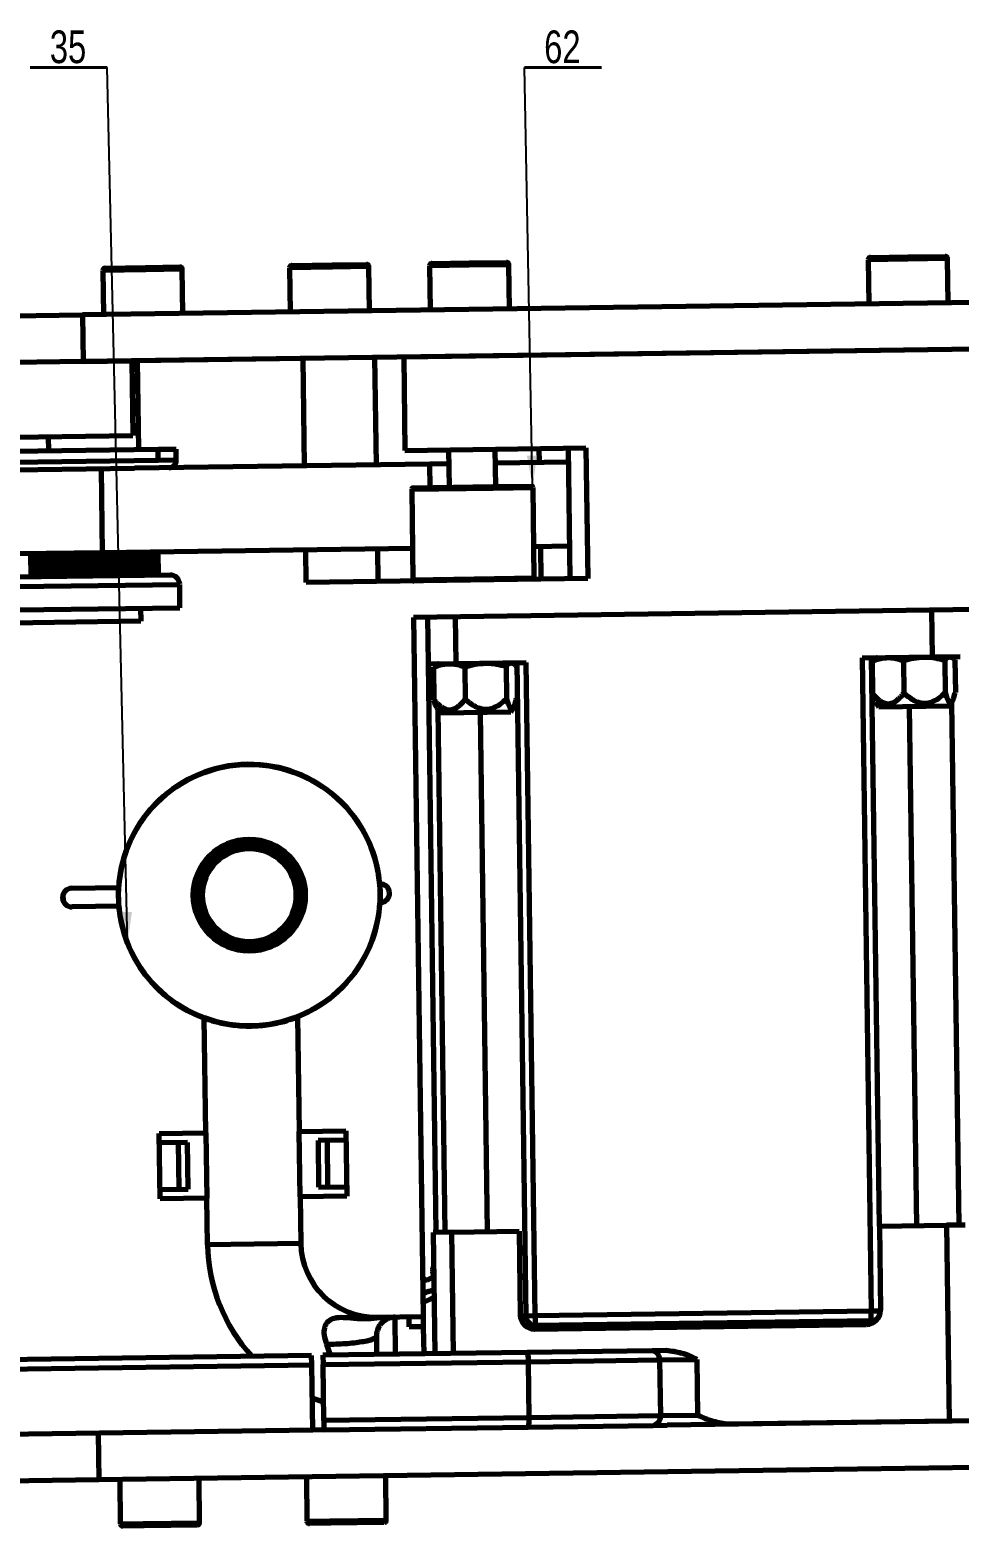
# Model space of a CAD drawing. Header units: millimetres. Extents: x -419 to 9215, y 1224 to 3301.
# Drawn here: x -63.8 to 35.7, y 2609.2 to 2769.5 of the extents above; entities that cross this region are included whole.
import ezdxf

# ---------------------------------------------------------------- set-up
doc = ezdxf.new("R2010")
doc.units = ezdxf.units.MM
for name, color, linetype, lineweight in [('Chu', 241, 'Continuous', 35), ('KHUNG_TEN', 7, 'Continuous', 35), ('Net 0.35', 20, 'Continuous', 35), ('Net 0.7', 7, 'Continuous', 70)]:
    doc.layers.add(name, color=color, linetype=linetype, lineweight=lineweight)
doc.styles.add('SLDTEXTSTYLE11', font='TXT', dxfattribs={"width": 0.75})
doc.styles.get("Standard").update_dxf_attribs({"font": 'arial.ttf'})
doc.dimstyles.new('SLDDIMSTYLE0', dxfattribs={"dimtxt": 0.18, "dimasz": 3.302, "dimexe": 0, "dimexo": 0.0625, "dimgap": 0, "dimtad": 0, "dimtih": 1, "dimtoh": 1, "dimdec": 0, "dimrnd": 1e-09, "dimzin": 0, "dimdsep": 46, "dimtxsty": 'Standard', "dimsah": 1, "dimcen": 0.09, "dimadec": 0, "dimazin": 0, "dimtfac": 3.302, "dimtdec": 0, "dimtofl": 0, "dimtmove": 0, "dimatfit": 3, "dimfxl": 1, "dimfrac": 2, "dimtolj": 1, "dimtzin": 0, "dimarcsym": 0})

# ---------------------------------------------------------------- blocks, each defined once
blk = doc.blocks.new('SW_NOTE_0_58')
at = {"layer": 'KHUNG_TEN', "color": 0}
for p, q in [((0, 0), (8.25, 0)), ((8.25, 0), (0, 0)), ((0, 0), (8.25, 0)), ((8.25, 0), (0, 0)), ((0, 0), (8.25, 0)), ((8.25, 0), (0, 0))]:
    blk.add_line(p, q, dxfattribs=at)
at = {"layer": 'KHUNG_TEN', "color": 0, "insert": (4.06, 3.98), "char_height": 3.5, "attachment_point": 2, "style": 'SLDTEXTSTYLE11'}
blk.add_mtext('62', dxfattribs=at)
blk = doc.blocks.new('SW_NOTE_0_59')
at = {"layer": 'KHUNG_TEN', "color": 0}
for p, q in [((-8.25, 0), (0, 0)), ((0, 0), (-8.25, 0)), ((-8.25, 0), (0, 0)), ((0, 0), (-8.25, 0)), ((-8.25, 0), (0, 0)), ((0, 0), (-8.25, 0))]:
    blk.add_line(p, q, dxfattribs=at)
at = {"layer": 'KHUNG_TEN', "color": 0, "insert": (-4.2, 3.98), "char_height": 3.5, "attachment_point": 2, "style": 'SLDTEXTSTYLE11'}
blk.add_mtext('35', dxfattribs=at)

msp = doc.modelspace()

# ---------------------------------------------------------------- linework, layer by layer
at = {"layer": 'Net 0.7', "color": 7, "linetype": 'Continuous', "lineweight": 70}
for p, q in [((-35.76, 2744.24), (-31.44, 2744.3)), ((-31.44, 2744.3), (-27.77, 2744.35)), ((-21.01, 2744.2), (-20.95, 2739.45)), ((-20.77, 2744.45), (-16.77, 2744.51)), ((-16.77, 2744.51), (-12.77, 2744.56)), ((-12.45, 2739.56), (-12.51, 2744.31)), ((25.98, 2744.85), (26.05, 2740.1)), ((26.23, 2745.1), (30.23, 2745.16)), ((30.23, 2745.16), (34.23, 2745.21)), ((34.55, 2740.22), (34.48, 2744.97)), ((-56.01, 2743.71), (-55.94, 2738.96)), ((-55.76, 2743.96), (-51.44, 2744.02)), ((-51.44, 2744.02), (-47.76, 2744.08)), ((-47.44, 2739.08), (-47.51, 2743.83)), ((-36.01, 2743.99), (-35.95, 2739.24)), ((-27.45, 2739.36), (-27.51, 2744.11)), ((40.8, 2740.3), (-58.19, 2738.93)), ((-68.19, 2738.79), (-58.19, 2738.93)), ((-58.19, 2738.93), (-58.12, 2733.93)), ((40.87, 2735.3), (-58.12, 2733.93)), ((40.87, 2735.3), (-23.79, 2734.41)), ((-58.12, 2733.93), (-68.12, 2733.79)), ((-58.12, 2733.93), (-52.91, 2734)), ((-52.91, 2734), (-52.8, 2726)), ((-34.57, 2734.26), (-52.33, 2734.01)), ((-52.33, 2734.01), (-52.2, 2724.51)), ((-34.41, 2722.76), (-34.57, 2734.26)), ((-23.79, 2734.41), (-23.65, 2724.41)), ((-68.01, 2725.79), (-52.8, 2726)), ((-61.87, 2725.88), (-61.85, 2724.38)), ((-127.8, 2723.46), (-50.1, 2724.54)), ((-50.1, 2724.54), (-48.18, 2724.57)), ((-50.09, 2723.34), (-50.1, 2724.54)), ((-48.16, 2723.37), (-48.18, 2724.57)), ((-23.65, 2724.41), (-4.27, 2724.68)), ((-18.99, 2724.47), (-18.93, 2720.47)), ((-13.93, 2720.54), (-13.99, 2724.54)), ((-9.3, 2724.61), (-9.28, 2723.11)), ((-5.96, 2710.65), (-6.15, 2724.65)), ((-4.27, 2724.68), (-4.07, 2710.68)), ((-126.97, 2721.48), (-52.62, 2722.51)), ((-56.06, 2713.46), (-56.18, 2722.46)), ((-20.98, 2722.94), (-52.63, 2722.51)), ((-18.97, 2722.97), (-20.98, 2722.94)), ((-6.13, 2723.15), (-13.97, 2723.04)), ((-22.93, 2720.27), (-22.8, 2710.57)), ((-22.78, 2720.42), (-14.25, 2720.54)), ((-14.25, 2720.54), (-10.08, 2720.6)), ((-9.8, 2710.75), (-9.93, 2720.45)), ((-22.84, 2713.92), (-56.06, 2713.46)), ((-34.24, 2710.26), (-34.29, 2713.76)), ((-6.01, 2714.15), (-9.84, 2714.1)), ((-9.15, 2714.11), (-9.1, 2710.61)), ((-56.06, 2713.46), (-96.83, 2712.89)), ((-63.7, 2710.85), (-63.74, 2713.35)), ((-63.53, 2710.85), (-63.56, 2713.35)), ((-63.35, 2710.86), (-63.38, 2713.36)), ((-63.15, 2710.86), (-63.18, 2713.36)), ((-62.96, 2710.86), (-63, 2713.36)), ((-62.79, 2710.86), (-62.82, 2713.36)), ((-62.63, 2710.87), (-62.67, 2713.37)), ((-62.57, 2710.87), (-62.6, 2713.37)), ((-62.5, 2710.87), (-62.53, 2713.37)), ((-62.43, 2710.87), (-62.46, 2713.37)), ((-62.36, 2710.87), (-62.39, 2713.37)), ((-61.89, 2710.88), (-61.92, 2713.38)), ((-61.84, 2710.88), (-61.88, 2713.38)), ((-61.82, 2710.88), (-61.86, 2713.38)), ((-61.76, 2710.88), (-61.8, 2713.38)), ((-61.61, 2710.88), (-61.64, 2713.38)), ((-61.44, 2710.88), (-61.48, 2713.38)), ((-61.26, 2710.89), (-61.29, 2713.39)), ((-61.06, 2710.89), (-61.09, 2713.39)), ((-60.87, 2710.89), (-60.9, 2713.39)), ((-60.69, 2710.89), (-60.72, 2713.39)), ((-60.52, 2710.9), (-60.56, 2713.4)), ((-60.45, 2710.9), (-60.49, 2713.4)), ((-60.38, 2710.9), (-60.42, 2713.4)), ((-60.31, 2710.9), (-60.35, 2713.4)), ((-60.25, 2710.9), (-60.28, 2713.4)), ((-59.81, 2710.91), (-59.84, 2713.41)), ((-59.77, 2710.91), (-59.81, 2713.41)), ((-59.76, 2710.91), (-59.79, 2713.41)), ((-59.68, 2710.91), (-59.72, 2713.41)), ((-59.52, 2710.91), (-59.55, 2713.41)), ((-59.34, 2710.91), (-59.37, 2713.41)), ((-59.13, 2710.91), (-59.17, 2713.41)), ((-58.94, 2710.92), (-58.97, 2713.42)), ((-58.75, 2710.92), (-58.79, 2713.42)), ((-58.58, 2710.92), (-58.61, 2713.42)), ((-58.51, 2710.92), (-58.54, 2713.42)), ((-58.43, 2710.92), (-58.47, 2713.42)), ((-58.37, 2710.93), (-58.4, 2713.43)), ((-58.31, 2710.93), (-58.34, 2713.43)), ((-57.91, 2710.93), (-57.94, 2713.43)), ((-57.87, 2710.93), (-57.91, 2713.43)), ((-57.87, 2710.93), (-57.9, 2713.43)), ((-57.77, 2710.93), (-57.8, 2713.43)), ((-57.59, 2710.94), (-57.62, 2713.44)), ((-57.38, 2710.94), (-57.42, 2713.44)), ((-57.19, 2710.94), (-57.22, 2713.44)), ((-56.99, 2710.94), (-57.03, 2713.44)), ((-56.82, 2710.95), (-56.85, 2713.45)), ((-56.74, 2710.95), (-56.78, 2713.45)), ((-56.67, 2710.95), (-56.7, 2713.45)), ((-56.6, 2710.95), (-56.64, 2713.45)), ((-56.55, 2710.95), (-56.58, 2713.45)), ((-56.19, 2710.96), (-56.22, 2713.46)), ((-56.16, 2710.96), (-56.2, 2713.46)), ((-56.16, 2710.96), (-56.2, 2713.46)), ((-56.03, 2710.96), (-56.06, 2713.46)), ((-55.82, 2710.96), (-55.86, 2713.46)), ((-55.62, 2710.96), (-55.66, 2713.46)), ((-55.43, 2710.97), (-55.46, 2713.47)), ((-55.24, 2710.97), (-55.28, 2713.47)), ((-55.17, 2710.97), (-55.2, 2713.47)), ((-55.1, 2710.97), (-55.13, 2713.47)), ((-55.03, 2710.97), (-55.07, 2713.47)), ((-54.98, 2710.97), (-55.02, 2713.47)), ((-54.67, 2710.98), (-54.7, 2713.48)), ((-54.64, 2710.98), (-54.68, 2713.48)), ((-54.46, 2710.98), (-54.49, 2713.48)), ((-54.26, 2710.98), (-54.29, 2713.48)), ((-54.06, 2710.99), (-54.1, 2713.48)), ((-53.87, 2710.99), (-53.91, 2713.49)), ((-53.79, 2710.99), (-53.83, 2713.49)), ((-53.72, 2710.99), (-53.76, 2713.49)), ((-53.66, 2710.99), (-53.7, 2713.49)), ((-53.62, 2710.99), (-53.65, 2713.49)), ((-53.35, 2711), (-53.38, 2713.49)), ((-53.33, 2711), (-53.37, 2713.5)), ((-53.3, 2711), (-53.34, 2713.5)), ((-53.1, 2711), (-53.14, 2713.5)), ((-52.9, 2711), (-52.94, 2713.5)), ((-52.71, 2711), (-52.74, 2713.5)), ((-52.63, 2711.01), (-52.67, 2713.5)), ((-52.56, 2711.01), (-52.6, 2713.51)), ((-52.51, 2711.01), (-52.54, 2713.51)), ((-52.46, 2711.01), (-52.5, 2713.51)), ((-52.24, 2711.01), (-52.28, 2713.51)), ((-52.23, 2711.01), (-52.27, 2713.51)), ((-52.16, 2711.01), (-52.19, 2713.51)), ((-51.96, 2711.01), (-51.99, 2713.51)), ((-51.76, 2711.02), (-51.8, 2713.52)), ((-51.68, 2711.02), (-51.72, 2713.52)), ((-51.62, 2711.02), (-51.65, 2713.52)), ((-51.57, 2711.02), (-51.6, 2713.52)), ((-51.53, 2711.02), (-51.56, 2713.52)), ((-51.35, 2711.02), (-51.39, 2713.52)), ((-51.35, 2711.02), (-51.38, 2713.52)), ((-51.24, 2711.02), (-51.27, 2713.52)), ((-51.04, 2711.03), (-51.08, 2713.53)), ((-50.96, 2711.03), (-51, 2713.53)), ((-50.9, 2711.03), (-50.93, 2713.53)), ((-50.85, 2711.03), (-50.88, 2713.53)), ((-50.82, 2711.03), (-50.85, 2713.53)), ((-50.69, 2711.03), (-50.73, 2713.53)), ((-50.54, 2711.03), (-50.58, 2713.53)), ((-50.46, 2711.04), (-50.5, 2713.53)), ((-50.4, 2711.04), (-50.44, 2713.54)), ((-50.36, 2711.04), (-50.39, 2713.54)), ((-50.33, 2711.04), (-50.37, 2713.54)), ((-50.26, 2711.04), (-50.29, 2713.54)), ((-50.2, 2711.04), (-50.23, 2713.54)), ((-50.14, 2711.04), (-50.18, 2713.54)), ((-50.1, 2711.04), (-50.13, 2713.54)), ((-50.08, 2711.04), (-50.11, 2713.54)), ((-50.06, 2711.04), (-50.09, 2713.54)), ((-48.81, 2711.06), (-71.46, 2710.74)), ((-4.07, 2710.68), (-34.24, 2710.26)), ((-47.76, 2707.57), (-47.79, 2710.07)), ((-71, 2707.25), (-47.76, 2707.57)), ((-51.97, 2707.51), (-51.95, 2706.11)), ((41.25, 2707.41), (-22.74, 2706.52)), ((-51.95, 2706.11), (-68.85, 2705.88)), ((-22.74, 2706.52), (-21.7, 2631.63)), ((-21.24, 2706.54), (-21.17, 2701.54)), ((-18.17, 2701.58), (-18.24, 2706.58)), ((32.75, 2707.29), (32.82, 2702.29)), ((-21.17, 2701.54), (-18.17, 2701.58)), ((-21.17, 2701.54), (-20.33, 2640.65)), ((-20.6, 2701.19), (-20.55, 2697.71)), ((-18.17, 2701.58), (-10.67, 2701.69)), ((-17.25, 2701.24), (-17.2, 2697.75)), ((-12.82, 2701.3), (-12.77, 2697.82)), ((-11.67, 2701.67), (-10.7, 2631.68)), ((-9.7, 2631.69), (-10.67, 2701.69)), ((25.32, 2702.18), (32.82, 2702.29)), ((25.32, 2702.18), (26.29, 2632.19)), ((27.17, 2641.3), (26.32, 2702.2)), ((26.4, 2701.84), (26.45, 2698.36)), ((29.74, 2701.89), (29.79, 2698.41)), ((32.82, 2702.29), (35.82, 2702.33)), ((34.17, 2701.95), (34.22, 2698.47)), ((35.26, 2701.97), (35.31, 2698.48)), ((-20.24, 2696.85), (-19.9, 2696.26)), ((-12.3, 2696.36), (-19.9, 2696.26)), ((-12.3, 2696.36), (-11.97, 2696.96)), ((26.76, 2697.5), (27.1, 2696.91)), ((34.7, 2697.01), (27.1, 2696.91)), ((34.7, 2697.01), (35.02, 2697.61)), ((-59.34, 2677.51), (-54.33, 2677.58)), ((-54.33, 2677.58), (-54.31, 2677.58)), ((-54.3, 2675.58), (-54.33, 2677.58)), ((-26.38, 2677.97), (-26.36, 2677.97)), ((-26.36, 2677.97), (-26.32, 2677.97)), ((-26.35, 2677.88), (-26.31, 2676.97)), ((-26.31, 2676.97), (-26.32, 2676.05)), ((-60.29, 2676.79), (-60.28, 2676.2)), ((-54.3, 2675.58), (-59.31, 2675.51)), ((-54.3, 2675.58), (-54.28, 2675.58)), ((-45.2, 2675.64), (-45.2, 2675.64)), ((-34.88, 2676.06), (-35.37, 2676.13)), ((-26.33, 2675.97), (-26.35, 2675.97)), ((-26.29, 2675.97), (-26.33, 2675.97)), ((-44.98, 2651.31), (-45.15, 2663.6)), ((-35.15, 2663.74), (-34.98, 2651.44)), ((-49.98, 2651.24), (-44.98, 2651.31)), ((-49.88, 2644.24), (-49.98, 2651.24)), ((-44.98, 2651.31), (-44.88, 2644.31)), ((-34.98, 2651.44), (-29.98, 2651.51)), ((-34.88, 2644.44), (-34.98, 2651.44)), ((-29.98, 2651.51), (-29.88, 2644.51)), ((-46.96, 2650.28), (-49.96, 2650.24)), ((-47.96, 2650.26), (-47.89, 2645.26)), ((-46.89, 2645.28), (-46.96, 2650.28)), ((-29.96, 2650.51), (-32.96, 2650.47)), ((-32.96, 2650.47), (-32.9, 2645.47)), ((-31.9, 2645.49), (-31.96, 2650.49)), ((-49.89, 2645.24), (-46.89, 2645.28)), ((-32.9, 2645.47), (-29.9, 2645.51)), ((-44.88, 2644.31), (-49.88, 2644.24)), ((-44.81, 2639.31), (-44.88, 2644.31)), ((-29.88, 2644.51), (-34.88, 2644.44)), ((-34.88, 2644.44), (-34.81, 2639.45)), ((-18.63, 2640.67), (-20.63, 2640.64)), ((-20.63, 2640.64), (-20.45, 2627.64)), ((-18.63, 2640.67), (-11.43, 2640.77)), ((-18.45, 2627.67), (-18.63, 2640.67)), ((-11.43, 2640.77), (-11.3, 2631.77)), ((27.17, 2641.3), (34.37, 2641.4)), ((27.17, 2641.3), (27.29, 2632.31)), ((36.37, 2641.43), (34.37, 2641.4)), ((34.37, 2641.4), (34.66, 2620.41)), ((-34.81, 2639.45), (-44.81, 2639.31)), ((-20.68, 2636.86), (-20.7, 2636.66)), ((-20.6, 2637.03), (-20.68, 2636.86)), ((-20.58, 2637.06), (-20.6, 2637.03)), ((-21.69, 2635.78), (-21.76, 2635.86)), ((-21.58, 2635.62), (-21.69, 2635.78)), ((-21.52, 2635.56), (-21.58, 2635.62)), ((-21.46, 2635.53), (-21.52, 2635.56)), ((-21.39, 2635.52), (-21.46, 2635.53)), ((-21.32, 2635.54), (-21.39, 2635.52)), ((-20.66, 2635.86), (-20.72, 2635.82)), ((-20.7, 2636.66), (-20.7, 2636.46)), ((-20.7, 2636.5), (-20.57, 2636.54)), ((-20.7, 2636.46), (-20.67, 2636.26)), ((-20.67, 2636.26), (-20.62, 2636.07)), ((-20.62, 2635.92), (-20.66, 2635.86)), ((-20.62, 2636.07), (-20.61, 2635.99)), ((-20.61, 2635.99), (-20.62, 2635.92)), ((-21.74, 2634.15), (-20.54, 2634.47)), ((26.29, 2632.19), (-9.7, 2631.69)), ((26.31, 2631.19), (26.29, 2632.19)), ((-26.7, 2631.56), (-21.7, 2631.63)), ((-23.19, 2630.51), (-23.2, 2631.61)), ((-21.69, 2630.53), (-23.19, 2630.51)), ((-21.7, 2631.63), (-21.69, 2630.53)), ((-21.69, 2630.53), (-21.65, 2627.63)), ((-10.81, 2630.68), (-9.69, 2630.69)), ((-9.7, 2631.69), (-10.7, 2631.68)), ((-9.78, 2630.29), (25.81, 2630.78)), ((-9.7, 2631.69), (-9.69, 2630.69)), ((-9.69, 2630.69), (26.31, 2631.19)), ((26.31, 2631.19), (26.83, 2631.2)), ((-26.65, 2627.56), (-26.67, 2629.56)), ((-33.65, 2627.46), (-66.64, 2627)), ((-33.63, 2626.46), (-33.65, 2627.46)), ((-10.55, 2627.78), (-32.45, 2627.48)), ((-32.45, 2627.48), (-32.43, 2626.48)), ((2.82, 2627.97), (-10.55, 2627.78)), ((4.32, 2627.99), (2.82, 2627.97)), ((-66.63, 2626), (-33.63, 2626.46)), ((-33.53, 2619.46), (-33.63, 2626.46)), ((-32.43, 2626.48), (-10.43, 2626.78)), ((-32.35, 2620.48), (-32.43, 2626.48)), ((-10.43, 2626.78), (3.63, 2626.98)), ((-10.35, 2620.78), (-10.43, 2626.78)), ((3.63, 2626.98), (7.65, 2627.03)), ((3.63, 2626.98), (3.72, 2620.98)), ((7.73, 2621.03), (7.65, 2627.03)), ((-32.38, 2622.44), (-33.58, 2622.88)), ((-10.35, 2620.78), (-32.35, 2620.48)), ((3.72, 2620.98), (-10.35, 2620.78)), ((7.73, 2621.03), (3.72, 2620.98)), ((-33.53, 2619.46), (-66.53, 2619)), ((-32.33, 2619.48), (-33.53, 2619.46)), ((-32.35, 2620.48), (-32.33, 2619.48)), ((-32.33, 2619.48), (-10.44, 2619.78)), ((-10.44, 2619.78), (2.93, 2619.97)), ((2.93, 2619.97), (4.43, 2619.99)), ((42.46, 2620.51), (4.43, 2619.99)), ((34.66, 2620.41), (11.06, 2620.08)), ((-56.53, 2619.14), (-56.46, 2614.14)), ((42.53, 2615.51), (-56.46, 2614.14)), ((-34.22, 2614.45), (-34.15, 2609.7)), ((-25.65, 2609.82), (-25.72, 2614.57)), ((-56.46, 2614.14), (-66.46, 2614)), ((-54.21, 2614.17), (-54.15, 2609.42)), ((-45.65, 2609.54), (-45.71, 2614.29)), ((-25.9, 2609.57), (-31.58, 2609.49)), ((-51.58, 2609.21), (-53.89, 2609.18)), ((-45.89, 2609.29), (-51.58, 2609.21)), ((-31.58, 2609.49), (-33.9, 2609.45))]:
    msp.add_line(p, q, dxfattribs=at)
at = {"layer": 'Net 0.7', "color": 8, "linetype": 'Continuous', "lineweight": 70}
for p, q in [((-16.76, 2744.26), (-21.01, 2744.2)), ((-12.51, 2744.31), (-16.76, 2744.26)), ((30.23, 2744.91), (25.98, 2744.85)), ((34.48, 2744.97), (30.23, 2744.91)), ((-51.42, 2743.78), (-56.01, 2743.71)), ((-47.51, 2743.83), (-51.42, 2743.78)), ((-31.42, 2744.05), (-36.01, 2743.99)), ((-27.51, 2744.11), (-31.42, 2744.05)), ((-26.9, 2734.36), (-26.74, 2722.87)), ((-50.09, 2723.34), (-127.78, 2722.26)), ((-48.16, 2723.37), (-50.09, 2723.34)), ((-20.95, 2720.45), (-20.98, 2722.94)), ((-22.93, 2720.27), (-14.2, 2720.39)), ((-14.2, 2720.39), (-9.93, 2720.45)), ((-26.61, 2713.87), (-26.57, 2710.37)), ((-22.8, 2710.57), (-14.06, 2710.69)), ((-14.06, 2710.69), (-9.8, 2710.75)), ((-71.03, 2709.75), (-47.79, 2710.07)), ((-19.33, 2640.66), (-20.1, 2696.61)), ((-15.6, 2696.32), (-14.83, 2640.72)), ((31.17, 2641.36), (30.4, 2696.95)), ((34.89, 2697.37), (35.67, 2641.42)), ((-21.09, 2634.33), (-21.74, 2634.04)), ((27.29, 2632.21), (26.29, 2632.19)), ((-24.65, 2627.58), (-24.7, 2631.58)), ((-10.7, 2631.68), (-11.3, 2631.67)), ((-32.07, 2628.67), (-31.66, 2627.49)), ((-51.69, 2609.46), (-45.65, 2609.54)), ((-34.15, 2609.7), (-31.69, 2609.74)), ((-31.69, 2609.74), (-25.65, 2609.82)), ((-54.15, 2609.42), (-51.69, 2609.46))]:
    msp.add_line(p, q, dxfattribs=at)
at = {"layer": 'Net 0.7', "color": 7, "linetype": 'Continuous', "lineweight": 70, "flags": 128}
msp.add_lwpolyline([(-21.72, 2633.17), (-20.88, 2633.54), (-20.53, 2633.7)], dxfattribs=at)
at = {"layer": 'Net 0.7', "color": 7, "linetype": 'Continuous', "lineweight": 70}
for radius in [14, 6, 5.5, 5]:
    msp.add_circle((-40.33, 2676.77), radius, dxfattribs=at)
for centre, radius, start, end in [((-35.76, 2743.99), 0.25, 90.7943, 180.7943), ((-27.76, 2744.1), 0.25, 0.7943, 90.7943), ((-20.76, 2744.2), 0.25, 90.7943, 180.7943), ((-12.76, 2744.31), 0.25, 0.7943, 90.7943), ((26.23, 2744.85), 0.25, 90.7943, 180.7943), ((34.23, 2744.96), 0.25, 0.7943, 90.7943), ((-55.76, 2743.71), 0.25, 90.7943, 180.7943), ((-47.76, 2743.83), 0.25, 0.7943, 90.7943), ((-48.96, 2723.36), 0.8, 270.7943, 0.7943), ((-22.78, 2720.27), 0.15, 90.7943, 180.7943), ((-10.08, 2720.45), 0.15, 0.7943, 90.7943), ((-48.79, 2710.06), 1, 0.7943, 90.7943), ((-22.65, 2710.57), 0.15, 180.7943, 270.7943), ((-9.95, 2710.75), 0.15, 270.7943, 0.7943), ((-40.33, 2676.77), 14.02, 4.883, 176.7055), ((-59.33, 2676.51), 1, 90.7943, 270.7943), ((-26.31, 2676.97), 1, 270.7943, 90.7943), ((-40.33, 2676.77), 14.03, 184.883, 249.9085), ((-40.33, 2676.77), 14.02, 291.68, 356.7055), ((-26.81, 2639.56), 18, 180.7943, 222.6046), ((-26.81, 2639.56), 8, 180.7943, 270.7943), ((-40.33, 2676.77), 45.41, 294.757, 295.5815), ((25.79, 2632.28), 1.5, 270.7943, 0.7943), ((-9.8, 2631.79), 1.5, 180.7943, 270.7943), ((-9.7, 2631.69), 1, 180.7943, 270.7943), ((26.29, 2632.19), 1, 270.7943, 335.5983), ((-13.02, 2626.99), 2.6, 355.329, 17.6244), ((2.72, 2627.05), 0.918, 355.2417, 83.8731), ((-12.93, 2620.5), 2.6, 343.9642, 6.2595), ((2.8, 2620.88), 0.918, 277.7154, 6.3468), ((-45.9, 2609.54), 0.25, 270.7943, 0.7943), ((-33.9, 2609.7), 0.25, 180.7943, 270.7943), ((-25.9, 2609.82), 0.25, 270.7943, 0.7943), ((-53.9, 2609.43), 0.25, 180.7943, 270.7943)]:
    msp.add_arc(centre, radius, start, end, dxfattribs=at)
for points, knots in [([(-20.6, 2701.19), (-20.46, 2701.25), (-20.12, 2701.38), (-19.56, 2701.53), (-19.14, 2701.56), (-18.93, 2701.57)], [0, 0, 0, 0, 0.257243, 0.62638, 1, 1, 1, 1]), ([(-20.06, 2701.56), (-20.07, 2701.56), (-20.17, 2701.55), (-20.35, 2701.47), (-20.51, 2701.28), (-20.6, 2701.19)], [0, 0, 0, 0, 0.070047, 0.530762, 1, 1, 1, 1]), ([(-18.93, 2701.57), (-18.78, 2701.57), (-18.42, 2701.56), (-17.86, 2701.45), (-17.45, 2701.31), (-17.25, 2701.24)], [0, 0, 0, 0, 0.268407, 0.632373, 1, 1, 1, 1]), ([(-17.25, 2701.24), (-16.89, 2701.34), (-16.17, 2701.55), (-15.42, 2701.6), (-15.04, 2701.63)], [0, 0, 0, 0, 0.495458, 1, 1, 1, 1]), ([(-15.04, 2701.63), (-14.99, 2701.63), (-14.59, 2701.63), (-13.84, 2701.56), (-13.16, 2701.39), (-12.82, 2701.3)], [0, 0, 0, 0, 0.070047, 0.530762, 1, 1, 1, 1]), ([(-12.82, 2701.3), (-12.74, 2701.4), (-12.56, 2701.6), (-12.38, 2701.64), (-12.28, 2701.66)], [0, 0, 0, 0, 0.495458, 1, 1, 1, 1]), ([(-12.28, 2701.66), (-12.27, 2701.66), (-12.17, 2701.66), (-11.99, 2701.59), (-11.82, 2701.4), (-11.74, 2701.31)], [0, 0, 0, 0, 0.070047, 0.530762, 1, 1, 1, 1]), ([(26.4, 2701.84), (26.54, 2701.9), (26.88, 2702.03), (27.43, 2702.18), (27.85, 2702.21), (28.07, 2702.22)], [0, 0, 0, 0, 0.257243, 0.62638, 1, 1, 1, 1]), ([(26.94, 2702.21), (26.92, 2702.21), (26.83, 2702.2), (26.64, 2702.12), (26.48, 2701.94), (26.4, 2701.84)], [0, 0, 0, 0, 0.070047, 0.530762, 1, 1, 1, 1]), ([(28.07, 2702.22), (28.22, 2702.22), (28.58, 2702.21), (29.14, 2702.1), (29.54, 2701.96), (29.74, 2701.89)], [0, 0, 0, 0, 0.268407, 0.632373, 1, 1, 1, 1]), ([(29.74, 2701.89), (30.1, 2701.99), (30.83, 2702.21), (31.58, 2702.25), (31.95, 2702.28)], [0, 0, 0, 0, 0.495458, 1, 1, 1, 1]), ([(31.95, 2702.28), (32.01, 2702.28), (32.4, 2702.28), (33.15, 2702.21), (33.83, 2702.04), (34.17, 2701.95)], [0, 0, 0, 0, 0.070047, 0.530762, 1, 1, 1, 1]), ([(34.17, 2701.95), (34.26, 2702.05), (34.44, 2702.26), (34.62, 2702.29), (34.71, 2702.31)], [0, 0, 0, 0, 0.495458, 1, 1, 1, 1]), ([(34.71, 2702.31), (34.72, 2702.31), (34.82, 2702.31), (35.01, 2702.24), (35.17, 2702.06), (35.26, 2701.97)], [0, 0, 0, 0, 0.070047, 0.530762, 1, 1, 1, 1]), ([(-20.55, 2697.71), (-20.47, 2697.61), (-20.3, 2697.42), (-20.02, 2697.15), (-19.71, 2696.9), (-19.38, 2696.72), (-19.07, 2696.63), (-18.79, 2696.62), (-18.5, 2696.68), (-18.18, 2696.82), (-17.82, 2697.08), (-17.49, 2697.41), (-17.29, 2697.65), (-17.2, 2697.75)], [0, 0, 0, 0, 0.085325, 0.171041, 0.269358, 0.369658, 0.444012, 0.520451, 0.59485, 0.671246, 0.789613, 0.911001, 1, 1, 1, 1]), ([(-20.22, 2696.86), (-20.27, 2696.94), (-20.39, 2697.15), (-20.49, 2697.5), (-20.55, 2697.71)], [0, 0, 0, 0, 0.421088, 1, 1, 1, 1]), ([(-17.2, 2697.75), (-16.81, 2697.43), (-16.2, 2696.93), (-15.18, 2696.64), (-14.29, 2696.74), (-13.48, 2697.18), (-13, 2697.61), (-12.77, 2697.82)], [0, 0, 0, 0, 0.299939, 0.459313, 0.619602, 0.82218, 1, 1, 1, 1]), ([(-12.77, 2697.82), (-12.67, 2697.48), (-12.52, 2696.98), (-12.27, 2696.68), (-12.05, 2696.77), (-11.85, 2697.21), (-11.74, 2697.63), (-11.69, 2697.83)], [0, 0, 0, 0, 0.299939, 0.459313, 0.619602, 0.82218, 1, 1, 1, 1]), ([(26.45, 2698.36), (26.53, 2698.26), (26.7, 2698.07), (26.97, 2697.8), (27.29, 2697.55), (27.61, 2697.37), (27.92, 2697.28), (28.21, 2697.27), (28.49, 2697.33), (28.82, 2697.47), (29.17, 2697.73), (29.51, 2698.06), (29.71, 2698.3), (29.79, 2698.41)], [0, 0, 0, 0, 0.085325, 0.171041, 0.269358, 0.369658, 0.444012, 0.520451, 0.59485, 0.671246, 0.789613, 0.911001, 1, 1, 1, 1]), ([(26.77, 2697.51), (26.72, 2697.59), (26.6, 2697.8), (26.5, 2698.15), (26.45, 2698.36)], [0, 0, 0, 0, 0.421088, 1, 1, 1, 1]), ([(29.79, 2698.41), (30.19, 2698.08), (30.8, 2697.58), (31.82, 2697.29), (32.7, 2697.39), (33.52, 2697.83), (34, 2698.27), (34.22, 2698.47)], [0, 0, 0, 0, 0.299939, 0.459313, 0.619602, 0.82218, 1, 1, 1, 1]), ([(34.22, 2698.47), (34.32, 2698.14), (34.48, 2697.63), (34.73, 2697.33), (34.95, 2697.42), (35.14, 2697.86), (35.25, 2698.28), (35.31, 2698.48)], [0, 0, 0, 0, 0.299939, 0.459313, 0.619602, 0.82218, 1, 1, 1, 1]), ([(-45.15, 2663.6), (-45.13, 2663.59), (-45.09, 2663.58), (-44.69, 2663.44), (-43.77, 2663.15), (-42.38, 2662.87), (-41.12, 2662.76), (-40.14, 2662.74), (-39.15, 2662.79), (-37.89, 2662.94), (-36.51, 2663.25), (-35.6, 2663.56), (-35.2, 2663.72), (-35.17, 2663.73), (-35.15, 2663.74)], [0, 0, 0, 0, 0.06226, 0.125141, 0.249988, 0.374826, 0.437581, 0.5, 0.562406, 0.625174, 0.750011, 0.874859, 0.937733, 1, 1, 1, 1]), ([(-25.43, 2631.57), (-26.27, 2631.48), (-27.67, 2631.32), (-29.66, 2631.46), (-31.09, 2631.6), (-31.91, 2631.13), (-32.17, 2630.75), (-32.33, 2630.3), (-32.36, 2629.57), (-32.17, 2628.99), (-32.07, 2628.67)], [0, 0, 0, 0, 0.255201, 0.422639, 0.65309, 0.734359, 0.774513, 0.816639, 0.898523, 1, 1, 1, 1]), ([(-26.67, 2629.56), (-26.67, 2629.65), (-26.67, 2629.84), (-26.59, 2630.2), (-26.43, 2630.57), (-26.19, 2630.91), (-25.95, 2631.13), (-25.74, 2631.29), (-25.57, 2631.37), (-25.44, 2631.43), (-25.36, 2631.46), (-25.27, 2631.49), (-25.21, 2631.51), (-25.14, 2631.53), (-25.12, 2631.53), (-25.11, 2631.54), (-25.1, 2631.54), (-25.08, 2631.54), (-25.07, 2631.55), (-25.05, 2631.55), (-25.02, 2631.55), (-24.98, 2631.56), (-24.92, 2631.57), (-24.85, 2631.58), (-24.77, 2631.58), (-24.73, 2631.58), (-24.7, 2631.58)], [0, 0, 0, 0, 0.0330829, 0.0705528, 0.1618528, 0.2792869, 0.4193123, 0.5328812, 0.6543816, 0.7131397, 0.7679807, 0.8034153, 0.8370431, 0.8429091, 0.8450677, 0.8468496, 0.8476654, 0.8484726, 0.8501904, 0.8522425, 0.8547698, 0.8662597, 0.8847996, 0.9216807, 0.9604822, 1, 1, 1, 1]), ([(-32.07, 2628.67), (-31.72, 2628.67), (-31.04, 2628.68), (-30.02, 2628.73), (-29.09, 2628.82), (-28.25, 2628.93), (-27.57, 2629.07), (-27.07, 2629.22), (-26.74, 2629.39), (-26.69, 2629.5), (-26.67, 2629.56)], [0, 0, 0, 0, 0.124946, 0.249856, 0.374891, 0.500009, 0.624976, 0.749974, 0.875015, 1, 1, 1, 1]), ([(7.65, 2627.03), (7.11, 2627.28), (6.05, 2627.76), (4.89, 2627.91), (4.32, 2627.99)], [0, 0, 0, 0, 0.504075, 1, 1, 1, 1]), ([(11.06, 2620.08), (10.49, 2620.15), (9.33, 2620.31), (8.27, 2620.79), (7.73, 2621.03)], [0, 0, 0, 0, 0.4959253, 1, 1, 1, 1])]:
    msp.add_open_spline(points, degree=3, knots=knots, dxfattribs=at)

# ---------------------------------------------------------------- block references
at = {"layer": 'Chu'}
for name, p in [('SW_NOTE_0_59', (-55.55, 2765.43)), ('SW_NOTE_0_58', (-10.85, 2765.43))]:
    msp.add_blockref(name, p, dxfattribs=at)

# ---------------------------------------------------------------- leaders
at = {"layer": 'Net 0.35'}
for points in [[(-53.37, 2671.67), (-55.55, 2765.43)], [(-9.98, 2720.55), (-10.85, 2765.43)]]:
    msp.add_leader(points, dimstyle='SLDDIMSTYLE0', dxfattribs=at)

doc.saveas('drawing.dxf')
